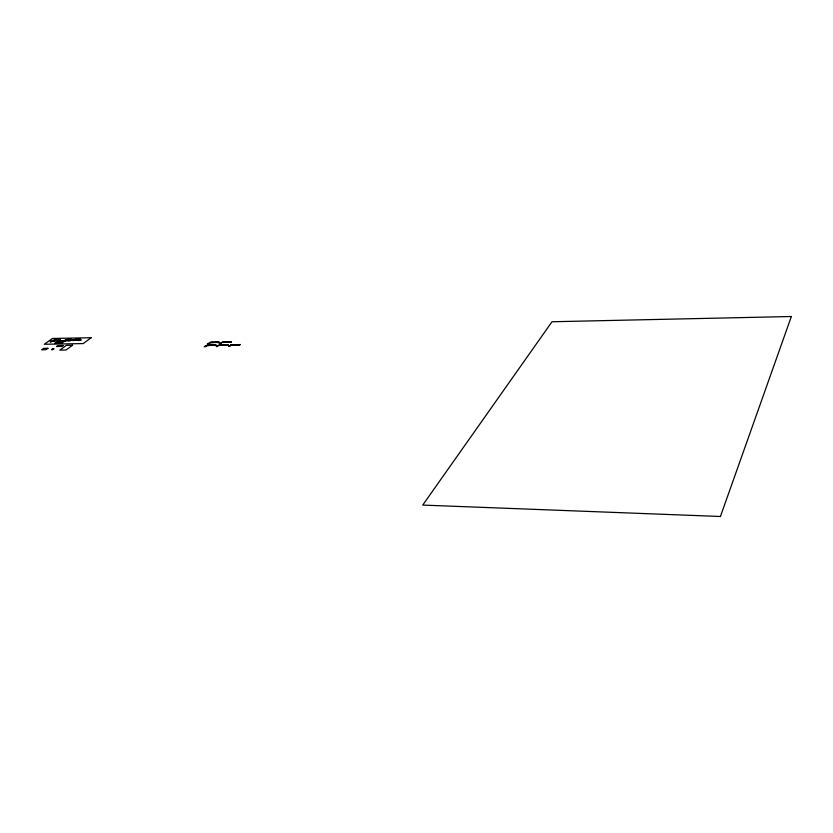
<?xml version="1.0" encoding="UTF-8"?>
<svg xmlns="http://www.w3.org/2000/svg" width="833" height="833" viewBox="0 0 833 833"><rect width="100%" height="100%" fill="white"/><g stroke="black" fill="none" stroke-linecap="round" stroke-linejoin="round"><path stroke-width="1.25" d="M237.749 345.039L238.29 344.602M238.238 345.049L238.873 344.612M238.592 345.029L239.154 344.57M239.009 345.039L239.581 344.56M235.239 345.081L235.781 344.643M236.562 345.081L237.113 344.602M236.916 345.049L237.457 344.612M237.395 345.06L237.936 344.768M232.376 345.143L233.011 344.706M232.73 345.122L233.271 344.685M233.209 345.133L233.854 344.695M233.573 345.112L234.115 344.664M234.052 345.112L234.687 344.675M234.406 345.091L234.948 344.654M230.876 345.164L228.44 346.413L230.241 345.685M231.449 345.164L232.032 344.685M231.897 345.133L232.438 344.695M226.722 345.237L227.305 344.758M229.887 342.478L230.689 341.999M230.168 342.467L230.71 341.999M224.296 345.279L224.587 345.101M224.629 345.268L225.212 344.8M225.129 345.258L225.691 344.789M228.919 342.03L229.21 342.03M225.462 345.258L226.045 344.779M225.962 345.247L226.597 344.81M226.295 345.237L226.878 344.768M230.043 342.009L223.421 342.124M221.318 345.32L221.901 344.852M221.807 345.31L222.453 344.872M225.639 342.092L225.899 342.082M222.14 345.31L222.734 344.841M222.64 345.299L223.275 344.862M222.973 345.299L223.556 344.82M223.473 345.289L224.108 344.852M223.806 345.279L224.389 344.81M217.705 346.07L216.226 346.611L217.986 346.059L216.83 346.08M221.078 343.29L222.182 342.144L231.241 341.988L222.015 342.509M219.235 345.351L219.777 344.883L219.277 345.351M222.703 342.353L222.119 342.384M219.662 345.351L220.245 344.872M220.151 345.341L220.693 344.872L220.183 345.341M223.983 342.113L224.358 342.207M220.485 345.331L221.078 344.862M223.952 342.332L224.244 342.332M220.984 345.331L221.62 344.893M212.967 345.456L213.612 345.018M213.3 345.456L213.894 344.977M216.788 342.457L217.069 342.457M213.789 345.445L214.362 344.977M214.123 345.435L214.716 344.966M217.902 342.217L211.353 342.332M214.55 345.435L215.133 344.956M217.746 342.675L218.329 342.217M218.007 342.675L218.569 342.207M215.362 345.414L215.914 344.945L206.282 345.58L215.976 344.924M209.801 342.832L219.1 342.196M218.579 342.686L219.173 342.176L210.093 342.332L209 343.488M210.01 345.508L210.603 345.039M210.499 345.497L211.072 345.029M211.322 345.487L211.894 345.018M211.655 345.476L212.248 345.008M212.144 345.466L212.79 345.029M212.477 345.466L213.071 344.997M207.167 345.549L207.719 345.081L207.125 345.549M210.051 342.592L210.926 342.342M207.552 345.539L208.135 345.07M208.031 345.539L208.604 345.07M208.365 345.528L208.958 345.06M211.644 342.561L212.165 342.321M208.854 345.518L209.499 345.091M209.187 345.518L209.781 345.049M209.677 345.508L210.322 345.07M205.272 346.799L206.022 346.059L204.116 346.799M209.947 342.717L208.51 344.039L207.282 344.06L208.968 343.331M79.208 338.864L77.531 338.916M79.177 339.447L75.709 339.52M79.781 339.395L78.156 340.551L78.843 340.468M78.76 340.541L80.312 339.385L78.531 339.489M80.072 339.979L78.864 340.145M75.012 339.989L75.522 339.718L74.772 339.749M76.532 339.729L75.855 339.812L77.334 338.906M75.907 339.802L76.792 339.156M77.125 338.906L77.99 338.646L76.459 339.802M77.521 339.177L78.219 338.896M77.885 339.166L78.406 338.969M71.357 339.552L71.7 339.791M70.336 340.697L71.888 339.552L70.118 339.645M71.648 340.145L70.43 340.312M73.294 340.114L74.137 340.291M68.4 339.323L67.452 339.968L69.597 338.812L68.733 339.073M69.795 339.926L70.69 339.27M70.763 339.302L71.346 338.781L69.191 339.937L69.868 339.854M70.545 339.906L70.024 340.093L71.315 340.072M70.763 339.614L67.317 339.677M70.638 340.051L69.733 340.707L70.409 340.624M60.382 342.696L62.767 342.665L60.528 342.707M62.579 341.551L61.902 341.634L63.402 340.728M61.954 341.624L62.86 340.978M63.193 340.728L65.745 340.447M52.687 349.527L53.687 349.246L52.469 348.902M62.506 341.624L64.058 340.478M61.444 342.675L60.622 342.936M63.579 340.999L64.276 340.728L63.589 340.739M64.568 340.51L66.005 340.281M61.215 343.009L62.256 342.405M61.809 342.998L62.662 342.384L60.913 342.457L66.38 340.801L69.077 341.061M66.171 339.906L66.848 339.645M66.609 340.145L67.119 339.874L66.39 339.906M68.202 339.354L70.586 339.031M60.288 340.541L58.643 341.697L59.32 341.613M57.508 342.759L56.967 343.029L59.747 342.727L57.373 342.748M60.111 341.03L59.237 341.676L60.819 340.53L58.789 340.53M58.435 342.727L57.602 342.988M60.559 341.124L59.757 341.218M58.195 343.071L59.237 342.457M58.789 343.061L59.643 342.436M62.111 341.103L62.944 341.28M59.133 339.833L55.707 339.906M59.716 339.781L58.081 340.926L60.247 339.77L58.487 339.874M56.384 342.457L54.811 343.613L56.988 342.446M59.653 340.603L59.414 340.385M51.479 341.624L52 341.436M53.312 340.489L54.135 340.666M53.687 341.009L55.217 340.208L53.853 340.405L54.593 340.114M55.051 340.364L55.509 340.093L54.78 340.124M56.436 340.187L57.737 339.541M51.719 340.832L50.136 341.978L52.312 340.822L50.844 341.478M56.977 339.291L57.987 339.041L55.842 340.197L56.509 340.103M57.519 339.302L58.966 339.26M57.342 339.437L58.758 339.395M68.952 339.208L70.378 339.177M77.344 339.052L78.791 339.01M56.061 339.677L57.133 339.677M67.66 339.447L68.754 339.458M69.826 339.479L70.347 339.52M70.524 339.395L71.044 339.385M76.053 339.291L77.157 339.291M78.937 339.239L79.458 339.229M56.384 339.854L54.728 339.874L53.093 341.02L53.76 340.936M67.994 339.625L66.328 339.656L64.703 340.801L66.942 339.989M76.386 339.468L74.71 339.489L73.096 340.645L75.241 339.479L74.231 339.739M59.487 340.02L58.383 340.312L59.664 340.291M70.409 339.812L71.128 339.802M79.552 339.635L78.437 339.937L79.739 339.906M54.593 340.26L55.332 340.208M58.549 340.218L59.278 340.166M70.191 339.999L70.93 339.947M74.595 339.885L75.334 339.822M78.604 339.833L79.343 339.781M65.453 340.187L66.827 340.072M73.835 340.02L75.22 339.916M54.395 340.51L51.636 340.53L50.407 341.384L50.98 341.363M70.368 340.249L70.888 340.291M71.065 340.166L74.397 340.124M78.791 340.083L79.322 340.135M79.489 340.01L81.613 339.968M60.059 340.791L58.956 341.082L60.226 341.061M59.205 340.916L59.851 340.926M63.402 340.874L64.151 340.812M50.74 341.145L51.604 341.218M62.652 341.009L64.037 340.895M59.986 341.155L63.204 341.114M50.73 341.457L56.904 340.968L57.904 342.082L56.311 342.54M50.896 341.728L51.74 341.592M58.747 342.665L59.32 342.509M61.767 342.613L62.34 342.457M56.28 342.852L55.072 343.019L55.644 342.998M55.395 343.092L56.675 343.061L55.572 343.363M55.78 343.217L56.415 343.227M211.717 342.457L212.28 342.415M213.363 342.436L213.914 342.384M214.997 342.405L215.549 342.353M216.642 342.373L217.194 342.332M225.451 342.228L226.014 342.176M227.107 342.196L227.669 342.144M228.763 342.165L229.325 342.124M218.173 342.53L218.84 342.425M230.314 342.321L230.98 342.217M221.047 343.123L219.423 343.842L221.182 343.3L220.027 343.321M207.958 343.529L209.166 343.488M207.917 345.268L214.57 345.049M220.027 345.07L226.732 344.852M232.24 344.872L239.009 344.654M204.731 346.268L205.938 346.236M229.044 345.882L230.21 345.872M52.333 349.027L53.187 348.892M53.374 348.912L52.115 349.183M52.271 349.475L52.927 349.402M791.35 316.509L720.43 516.491L422.737 505.079L551.998 321.757L791.35 316.509M240.373 344.55L230.658 345.174L240.373 344.55M236.572 344.633L236.083 345.07L236.614 344.633M228.086 344.747L218.454 345.372L228.086 344.747M211.384 345.018L210.832 345.487L211.426 345.018M91.172 337.719L83.258 343.571L44.305 344.258L52.427 338.479L91.172 337.719M79.749 338.614L77.604 339.781L79.749 338.614M72.565 345.237L66.026 350.027L59.809 350.12L66.369 345.341L72.565 345.237M63.131 345.518L61.861 346.434L56.54 346.528L57.81 345.612L63.131 345.518M61.298 342.019L57.508 342.519L61.298 342.019M53.427 348.642L51.75 349.829L53.958 348.642L53.427 348.642M58.81 339.27L57.56 340.166L59.726 339.01L58.862 339.26M47.97 348.288L45.971 349.725L41.65 349.787L43.66 348.361L47.97 348.288"/></g></svg>
